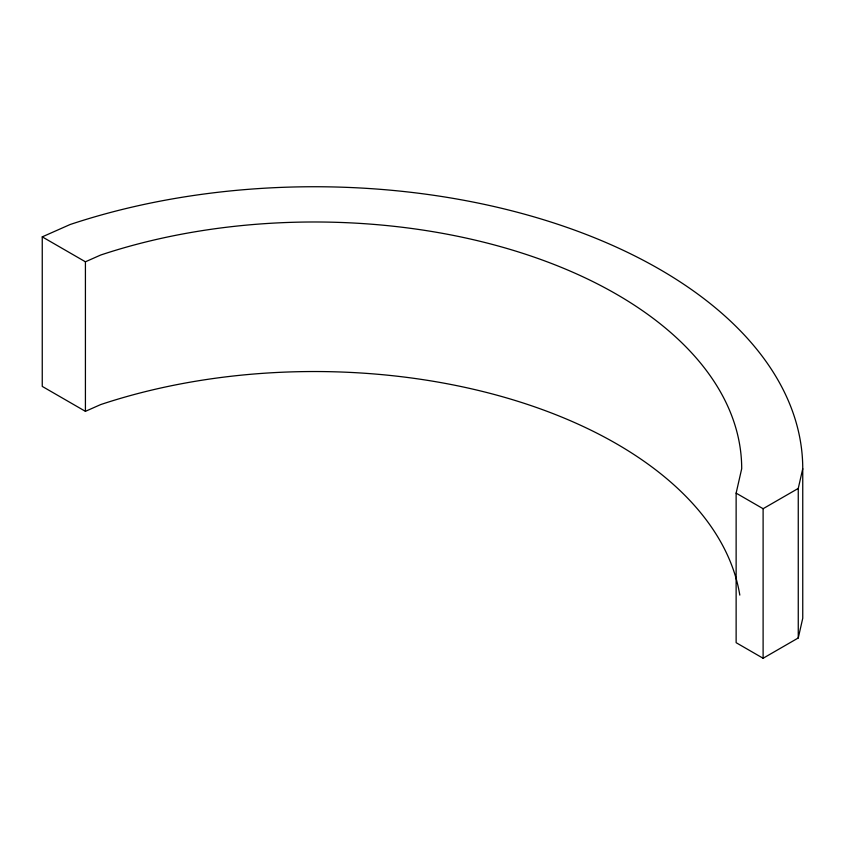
<?xml version="1.0" encoding="UTF-8"?>
<svg xmlns="http://www.w3.org/2000/svg" width="845" height="845" viewBox="0 0 845 845"><rect width="100%" height="100%" fill="white"/><g stroke="black" fill="none" stroke-linecap="round" stroke-linejoin="round"><path stroke-width="1.27" d="M42.25 236.864L70.124 224.516A488.421 281.987 0 0 1 802.75 468.721L802.75 618.265L798.261 637.964L763.109 658.266L736.132 642.686L736.132 493.142L741.699 468.721A427.369 246.74 0 0 0 100.65 255.042L85.419 261.792L42.25 236.864L42.25 386.408L85.419 411.335L100.65 404.586A427.369 246.74 0 0 1 739.808 595.102M798.261 637.964L798.261 488.421L802.75 468.721M736.132 493.142L763.109 508.711L798.261 488.421M763.109 508.711L763.109 658.266M85.419 261.792L85.419 411.335"/></g></svg>
